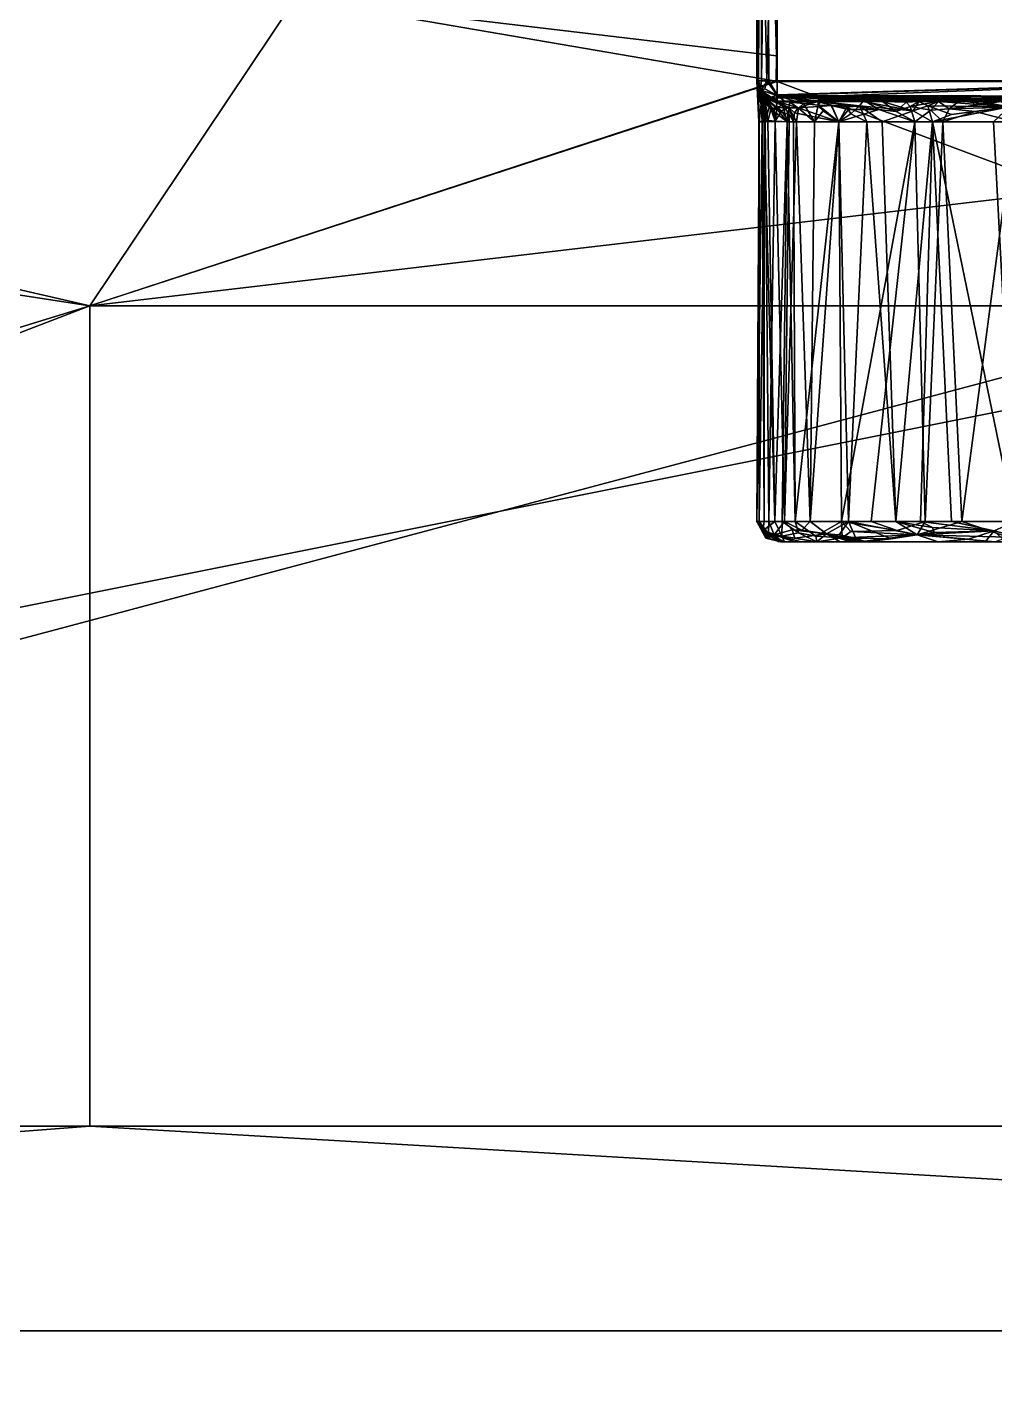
# Model space of a CAD drawing. Extents: x -30 to 83, y -53 to 60.
# Drawn here: x -4.61 to 4.82, y -17.58 to -4.28 of the extents above; entities that cross this region are included whole.
import ezdxf

# ---------------------------------------------------------------- set-up
doc = ezdxf.new("R2010")
doc.units = 0
doc.header["$MEASUREMENT"] = 0

msp = doc.modelspace()

# ---------------------------------------------------------------- linework, layer by layer
for points in [[(63.169998, -40), (-9.17, -40), (63.169998, 60)], [(-9.17, 60), (63.169998, 60), (-9.17, -40)], [(-7.187, 58, 2), (-7.187, -40, 2), (61.187, -40, 2)], [(61.187, 58, 2), (-7.187, 58, 2), (61.187, -40, 2)], [(2.69901, 1.776681, 54.30022), (25, 17.190451, 54.30022), (9.932811, -4.822289, 54.300491)], [(2.5592, 1.504281, 66.700218), (7.02967, -4.802359, 66.700218), (2.69901, 1.776681, 66.700218)], [(2.5827, 1.512871, 54.30022), (2.69901, 1.776681, 54.30022), (7.02967, -4.802359, 54.30022)], [(25.003, 1.777, 53.998001), (2.697, -0.973, 53.998001), (9.813, -4.804, 53.998001)], [(25.000391, 1.782931, 66.700218), (2.69901, 1.776681, 66.700218), (10.09194, -4.802359, 66.700218)], [(9.81355, -4.802359, 54.30022), (2.69901, 1.776681, 54.30022), (9.932811, -4.822289, 54.300491)], [(9.81355, -4.802359, 66.700218), (10.09194, -4.802359, 66.700218), (2.69901, 1.776681, 66.700218)], [(7.02967, -4.802359, 66.700218), (7.619431, -4.830999, 66.699379), (2.69901, 1.776681, 66.700218)], [(8.14322, -4.802359, 66.700218), (9.047991, -4.802359, 66.700218), (2.69901, 1.776681, 66.700218)], [(9.047991, -4.802359, 66.700218), (9.81355, -4.802359, 66.700218), (2.69901, 1.776681, 66.700218)], [(7.619431, -4.830999, 66.699379), (8.14322, -4.802359, 66.700218), (2.69901, 1.776681, 66.700218)], [(8.421611, -4.802359, 54.30022), (7.864841, -4.802359, 54.30022), (2.69901, 1.776681, 54.30022)], [(7.864841, -4.802359, 54.30022), (7.02967, -4.802359, 54.30022), (2.69901, 1.776681, 54.30022)], [(9.53516, -4.802359, 54.30022), (8.421611, -4.802359, 54.30022), (2.69901, 1.776681, 54.30022)], [(9.81355, -4.802359, 54.30022), (9.53516, -4.802359, 54.30022), (2.69901, 1.776681, 54.30022)], [(2.5592, 1.504281, 66.700218), (2.60578, -0.750719, 66.700218), (7.02967, -4.802359, 66.700218)], [(7.02967, -4.802359, 54.30022), (2.69823, -0.972269, 54.30022), (2.5827, 1.512871, 54.30022)], [(2.69685, -0.953479, 66.700218), (7.02967, -4.802359, 66.700218), (2.60578, -0.750719, 66.700218)], [(-30, -1, 54), (-30, -17, 54), (-4.003, -6.998, 54)], [(-4.003, -6.998, 54), (-2, -4, 54), (-30, -1, 54)], [(-30, -1, 38), (30, -1, 38), (-30, -17, 38)], [(30, -17, 38), (-30, -17, 38), (30, -1, 38)], [(2.5, -4.802359, 62.170551), (2.5, -4.803139, 66.500221), (2.5, -1.003599, 66.500221)], [(2.5, -1.003599, 54.500221), (2.5, -4.803139, 54.500221), (2.50008, -4.804359, 58.412338)], [(2.50008, -4.804359, 58.412338), (2.5, -4.802359, 58.89949), (2.5, -1.003599, 54.500221)], [(2.5, -4.802359, 61.056999), (2.5, -4.802359, 61.892159), (2.5, -1.003599, 66.500221)], [(2.5, -4.802359, 58.89949), (2.50027, -4.822289, 59.26741), (2.5, -1.003599, 54.500221)], [(2.5, -4.802359, 59.665062), (2.5, -4.802359, 60.221828), (2.5, -1.003599, 54.500221)], [(2.5, -1.003599, 54.500221), (2.5, -4.802359, 60.221828), (2.5, -1.003599, 66.500221)], [(2.5, -4.802359, 60.221828), (2.5, -4.802359, 61.056999), (2.5, -1.003599, 66.500221)], [(2.5, -4.802359, 61.892159), (2.5, -4.802359, 62.170551), (2.5, -1.003599, 66.500221)], [(2.5, -4.802359, 59.665062), (2.5, -1.003599, 54.500221), (2.50027, -4.822289, 59.26741)], [(2.53595, -1.003599, 54.38797), (2.51561, -4.802359, 54.425098), (2.5, -1.003599, 54.500221)], [(2.51561, -4.802359, 54.425098), (2.5, -4.803139, 54.500221), (2.5, -1.003599, 54.500221)], [(2.5, -4.803139, 66.500221), (2.51716, -4.802359, 66.580299), (2.5, -1.003599, 66.500221)], [(2.51727, -1.003599, 66.578232), (2.5, -1.003599, 66.500221), (2.51716, -4.802359, 66.580299)], [(2.54467, -4.802359, 54.37513), (2.51561, -4.802359, 54.425098), (2.53595, -1.003599, 54.38797)], [(2.59742, -4.802359, 66.669304), (2.51727, -1.003599, 66.578232), (2.51716, -4.802359, 66.580299)], [(2.69685, -0.953479, 66.700218), (2.51727, -1.003599, 66.578232), (2.59742, -4.802359, 66.669304)], [(2.59696, -0.994569, 54.331139), (2.54467, -4.802359, 54.37513), (2.53595, -1.003599, 54.38797)], [(2.61691, -4.802359, 54.320919), (2.54467, -4.802359, 54.37513), (2.59696, -0.994569, 54.331139)], [(2.59696, -0.994569, 54.331139), (2.69823, -0.972269, 54.30022), (2.7, -4.803139, 54.30022)], [(2.61691, -4.802359, 54.320919), (2.59696, -0.994569, 54.331139), (2.7, -4.803139, 54.30022)], [(2.59742, -4.802359, 66.669304), (2.7, -4.803139, 66.700218), (2.69685, -0.953479, 66.700218)], [(7.02967, -4.802359, 66.700218), (2.69685, -0.953479, 66.700218), (2.7, -4.803139, 66.700218)], [(7.864, -4.804, 53.998001), (8.421, -4.804, 53.998001), (2.697, -0.973, 53.998001)], [(7.864, -4.804, 53.998001), (2.697, -0.973, 53.998001), (7.029, -4.804, 53.998001)], [(9.534, -4.804, 53.998001), (9.813, -4.804, 53.998001), (2.697, -0.973, 53.998001)], [(2.697268, -2, 53.998001), (7.029, -4.804, 53.998001), (2.697, -0.973, 53.998001)], [(8.421, -4.804, 53.998001), (9.534, -4.804, 53.998001), (2.697, -0.973, 53.998001)], [(7.02967, -4.802359, 54.30022), (2.7, -4.803139, 54.30022), (2.69823, -0.972269, 54.30022)], [(2.697268, -2, 53.998001), (2.691209, -4, 54), (2.698, -4.804, 53.998001)], [(2.698, -4.804, 53.998001), (7.029, -4.804, 53.998001), (2.697268, -2, 53.998001)], [(-30, -2.998, 52.002998), (-4.003, -6.998, 52.002998), (-30, -15.003, 52.002998)], [(-30, -2.998, 52.002998), (30, -2.998, 52.002998), (-4.003, -6.998, 52.002998)], [(30, -2.998, 39.998001), (-30, -2.998, 39.998001), (-30, -15.003, 39.998001)], [(-30, -15.003, 39.998001), (30, -15.003, 39.998001), (30, -2.998, 39.998001)], [(30, -6.998, 52.002998), (-4.003, -6.998, 52.002998), (30, -2.998, 52.002998)], [(2.6897, -4.804, 54), (-2, -4, 54), (-4.003, -6.998, 54)], [(-2, -4, 54), (2.6897, -4.804, 54), (2.691355, -4.558258, 54)], [(-2, -4, 54), (2.691355, -4.558258, 54), (2.691209, -4, 54)], [(2.691355, -4.558258, 54), (2.698, -4.804, 53.998001), (2.691209, -4, 54)], [(2.6897, -4.804, 54), (2.698, -4.804, 53.998001), (2.691355, -4.558258, 54)], [(2.698, -4.809057, 54), (2.6897, -4.804, 54), (-4.003, -6.998, 54)], [(-4.003, -6.998, 54), (8.541072, -6.998, 54), (2.698, -4.809057, 54)], [(2.56118, -4.949599, 62.283169), (2.5, -4.802359, 62.170551), (2.58727, -4.974709, 62.213799)], [(2.54005, -4.923689, 62.3936), (2.5, -4.802359, 62.170551), (2.56569, -4.954989, 62.318779)], [(2.5, -4.802359, 59.665062), (2.54221, -5.030779, 59.706821), (2.50917, -4.911929, 59.829929)], [(2.5, -4.802359, 58.89949), (2.50008, -4.804359, 58.412338), (2.54021, -4.937029, 59.050629)], [(2.54221, -5.030779, 59.706821), (2.5, -4.802359, 59.665062), (2.53133, -4.977169, 59.658722)], [(2.53133, -4.977169, 59.658722), (2.5, -4.802359, 59.665062), (2.55035, -4.999149, 59.511299)], [(2.53517, -4.929229, 59.199348), (2.5, -4.802359, 58.89949), (2.54021, -4.937029, 59.050629)], [(2.5, -4.802359, 60.221828), (2.51633, -4.974939, 59.899101), (2.52397, -5.202229, 59.955608)], [(2.5, -4.802359, 60.221828), (2.50917, -4.911929, 59.829929), (2.51633, -4.974939, 59.899101)], [(2.5, -4.802359, 60.221828), (2.5, -4.802359, 59.665062), (2.50917, -4.911929, 59.829929)], [(2.5, -4.802359, 58.89949), (2.53517, -4.929229, 59.199348), (2.50027, -4.822289, 59.26741)], [(2.50027, -4.822289, 59.26741), (2.55035, -4.999149, 59.511299), (2.5, -4.802359, 59.665062)], [(2.52397, -5.202229, 59.955608), (2.51859, -5.202229, 60.974812), (2.5, -4.802359, 61.056999)], [(2.5, -4.802359, 61.892159), (2.51547, -4.886069, 62.119812), (2.5, -4.802359, 62.170551)], [(2.54268, -4.940099, 61.998219), (2.5, -4.802359, 61.892159), (2.56272, -4.966629, 61.951439)], [(2.51547, -4.886069, 62.119812), (2.53642, -4.925919, 62.129299), (2.5, -4.802359, 62.170551)], [(2.56118, -4.949599, 62.283169), (2.56569, -4.954989, 62.318779), (2.5, -4.802359, 62.170551)], [(2.53642, -4.925919, 62.129299), (2.5517, -4.945289, 62.156158), (2.5, -4.802359, 62.170551)], [(2.5517, -4.945289, 62.156158), (2.58499, -4.973729, 62.185459), (2.5, -4.802359, 62.170551)], [(2.58499, -4.973729, 62.185459), (2.58727, -4.974709, 62.213799), (2.5, -4.802359, 62.170551)], [(2.5, -4.802359, 61.056999), (2.5, -4.802359, 60.221828), (2.52397, -5.202229, 59.955608)], [(2.5, -4.802359, 61.056999), (2.51859, -5.202229, 60.974812), (2.5069, -4.903839, 61.174252)], [(2.5069, -4.903839, 61.174252), (2.57457, -5.029669, 61.610161), (2.5, -4.802359, 61.892159)], [(2.5, -4.802359, 61.892159), (2.57457, -5.029669, 61.610161), (2.57661, -4.985099, 61.889542)], [(2.51547, -4.886069, 62.119812), (2.5, -4.802359, 61.892159), (2.54249, -4.935579, 62.05698)], [(2.5, -4.802359, 61.892159), (2.54268, -4.940099, 61.998219), (2.54249, -4.935579, 62.05698)], [(2.57661, -4.985099, 61.889542), (2.56272, -4.966629, 61.951439), (2.5, -4.802359, 61.892159)], [(2.5069, -4.903839, 61.174252), (2.5, -4.802359, 61.892159), (2.5, -4.802359, 61.056999)], [(2.51561, -4.802359, 54.425098), (2.53351, -4.893409, 54.449928), (2.5, -4.803139, 54.500221)], [(2.5, -4.803139, 66.500221), (2.5, -4.802359, 62.170551), (2.52668, -4.900459, 66.500221)], [(2.54005, -4.923689, 62.3936), (2.52668, -4.900459, 66.500221), (2.5, -4.802359, 62.170551)], [(2.51716, -4.802359, 66.580299), (2.5, -4.803139, 66.500221), (2.54707, -4.897559, 66.580139)], [(2.5, -4.803139, 54.500221), (2.53914, -4.920279, 54.500221), (2.50008, -4.804359, 58.412338)], [(2.5, -4.803139, 54.500221), (2.53351, -4.893409, 54.449928), (2.53914, -4.920279, 54.500221)], [(2.5, -4.803139, 66.500221), (2.52668, -4.900459, 66.500221), (2.54707, -4.897559, 66.580139)], [(2.57152, -4.954009, 58.42881), (2.54021, -4.937029, 59.050629), (2.50008, -4.804359, 58.412338)], [(2.57152, -4.954009, 58.42881), (2.50008, -4.804359, 58.412338), (2.53914, -4.920279, 54.500221)], [(2.50027, -4.822289, 59.26741), (2.63551, -5.077989, 59.129829), (2.56819, -4.999139, 59.325661)], [(2.50027, -4.822289, 59.26741), (2.53517, -4.929229, 59.199348), (2.63551, -5.077989, 59.129829)], [(2.55035, -4.999149, 59.511299), (2.50027, -4.822289, 59.26741), (2.56819, -4.999139, 59.325661)], [(2.58015, -5.186109, 61.492851), (2.57457, -5.029669, 61.610161), (2.5069, -4.903839, 61.174252)], [(2.58015, -5.186109, 61.492851), (2.5069, -4.903839, 61.174252), (2.51859, -5.202229, 60.974812)], [(2.50917, -4.911929, 59.829929), (2.52397, -5.202229, 59.955608), (2.51633, -4.974939, 59.899101)], [(2.52397, -5.202229, 59.955608), (2.50917, -4.911929, 59.829929), (2.54221, -5.030779, 59.706821)], [(2.51547, -4.886069, 62.119812), (2.54249, -4.935579, 62.05698), (2.53642, -4.925919, 62.129299)], [(2.54467, -4.802359, 54.37513), (2.53351, -4.893409, 54.449928), (2.51561, -4.802359, 54.425098)], [(2.54707, -4.897559, 66.580139), (2.59742, -4.802359, 66.669304), (2.51716, -4.802359, 66.580299)], [(2.59227, -4.970589, 66.500221), (2.54707, -4.897559, 66.580139), (2.52668, -4.900459, 66.500221)], [(2.52668, -4.900459, 66.500221), (2.54005, -4.923689, 62.3936), (2.59227, -4.970589, 66.500221)], [(2.61691, -4.802359, 54.320919), (2.7, -4.936859, 54.353519), (2.53351, -4.893409, 54.449928)], [(2.53351, -4.893409, 54.449928), (2.54467, -4.802359, 54.37513), (2.61691, -4.802359, 54.320919)], [(2.53351, -4.893409, 54.449928), (2.7, -4.936859, 54.353519), (2.6393, -4.959949, 54.398449)], [(2.53351, -4.893409, 54.449928), (2.6393, -4.959949, 54.398449), (2.53914, -4.920279, 54.500221)], [(2.53914, -4.920279, 54.500221), (2.5928, -4.968479, 58.342789), (2.57152, -4.954009, 58.42881)], [(2.5928, -4.968479, 58.342789), (2.53914, -4.920279, 54.500221), (2.69895, -4.998839, 54.465302)], [(2.53914, -4.920279, 54.500221), (2.6393, -4.959949, 54.398449), (2.69895, -4.998839, 54.465302)], [(2.57871, -4.878819, 66.636627), (2.59742, -4.802359, 66.669304), (2.54707, -4.897559, 66.580139)], [(2.7, -4.943999, 66.638817), (2.57871, -4.878819, 66.636627), (2.54707, -4.897559, 66.580139)], [(2.7, -4.943999, 66.638817), (2.54707, -4.897559, 66.580139), (2.59227, -4.970589, 66.500221)], [(2.7, -4.943999, 66.638817), (2.59742, -4.802359, 66.669304), (2.57871, -4.878819, 66.636627)], [(2.7, -4.803139, 66.700218), (2.59742, -4.802359, 66.669304), (2.7, -4.943999, 66.638817)], [(2.61691, -4.802359, 54.320919), (2.7, -4.803139, 54.30022), (2.7, -4.936859, 54.353519)], [(2.698, -4.804, 53.998001), (2.6897, -4.804, 54), (2.698, -4.809057, 54)], [(6.865566, -4.809057, 54), (2.698, -4.804, 53.998001), (2.698, -4.809057, 54)], [(7.029, -4.804, 53.998001), (2.698, -4.804, 53.998001), (6.865566, -4.809057, 54)], [(2.698, -4.809057, 54), (8.541072, -6.998, 54), (6.865566, -4.809057, 54)], [(6.48277, -4.939429, 54.356838), (2.7, -4.970589, 54.39249), (7.02967, -4.802359, 54.30022)], [(2.7, -4.803139, 54.30022), (7.02967, -4.802359, 54.30022), (2.7, -4.936859, 54.353519)], [(2.7, -4.936859, 54.353519), (7.02967, -4.802359, 54.30022), (2.7, -4.970589, 54.39249)], [(2.7, -4.803139, 66.700218), (2.7, -4.943999, 66.638817), (7.02967, -4.802359, 66.700218)], [(6.67409, -4.951569, 66.633163), (7.02967, -4.802359, 66.700218), (2.7, -4.943999, 66.638817)], [(2.55397, -5.202229, 59.683929), (2.52397, -5.202229, 59.955608), (2.54221, -5.030779, 59.706821)], [(2.53133, -4.977169, 59.658722), (2.55035, -4.999149, 59.511299), (2.55599, -5.049009, 59.617748)], [(2.53133, -4.977169, 59.658722), (2.55599, -5.049009, 59.617748), (2.54221, -5.030779, 59.706821)], [(2.53517, -4.929229, 59.199348), (2.54021, -4.937029, 59.050629), (2.63551, -5.077989, 59.129829)], [(2.5517, -4.945289, 62.156158), (2.53642, -4.925919, 62.129299), (2.54249, -4.935579, 62.05698)], [(2.54005, -4.923689, 62.3936), (2.68943, -5.001919, 62.63134), (2.56424, -4.944069, 62.716782)], [(2.56569, -4.954989, 62.318779), (2.68943, -5.001919, 62.63134), (2.54005, -4.923689, 62.3936)], [(2.56424, -4.944069, 62.716782), (2.59227, -4.970589, 66.500221), (2.54005, -4.923689, 62.3936)], [(2.54021, -4.937029, 59.050629), (2.68735, -5.063029, 58.831249), (2.63551, -5.077989, 59.129829)], [(2.57152, -4.954009, 58.42881), (2.59111, -4.973069, 58.716541), (2.54021, -4.937029, 59.050629)], [(2.54021, -4.937029, 59.050629), (2.59111, -4.973069, 58.716541), (2.68735, -5.063029, 58.831249)], [(2.54221, -5.030779, 59.706821), (2.55599, -5.049009, 59.617748), (2.55397, -5.202229, 59.683929)], [(2.5517, -4.945289, 62.156158), (2.54249, -4.935579, 62.05698), (2.58499, -4.973729, 62.185459)], [(2.66896, -5.093499, 62.007648), (2.54249, -4.935579, 62.05698), (2.54268, -4.940099, 61.998219)], [(2.54249, -4.935579, 62.05698), (2.66896, -5.093499, 62.007648), (2.58499, -4.973729, 62.185459)], [(2.54268, -4.940099, 61.998219), (2.56272, -4.966629, 61.951439), (2.66896, -5.093499, 62.007648)], [(2.5794, -5.038439, 59.39233), (2.55035, -4.999149, 59.511299), (2.56819, -4.999139, 59.325661)], [(2.55531, -5.031219, 59.589249), (2.55599, -5.049009, 59.617748), (2.55035, -4.999149, 59.511299)], [(2.57058, -5.044429, 59.470192), (2.55035, -4.999149, 59.511299), (2.5794, -5.038439, 59.39233)], [(2.55531, -5.031219, 59.589249), (2.55035, -4.999149, 59.511299), (2.56058, -5.046899, 59.575161)], [(2.57058, -5.044429, 59.470192), (2.57183, -5.202229, 59.559212), (2.55035, -4.999149, 59.511299)], [(2.56058, -5.046899, 59.575161), (2.55035, -4.999149, 59.511299), (2.57183, -5.202229, 59.559212)], [(2.57183, -5.202229, 59.559212), (2.55397, -5.202229, 59.683929), (2.55599, -5.049009, 59.617748)], [(2.57183, -5.202229, 59.559212), (2.55599, -5.049009, 59.617748), (2.55531, -5.031219, 59.589249)], [(2.56058, -5.046899, 59.575161), (2.57183, -5.202229, 59.559212), (2.55531, -5.031219, 59.589249)], [(2.58727, -4.974709, 62.213799), (2.69926, -5.066039, 62.212372), (2.56118, -4.949599, 62.283169)], [(2.56569, -4.954989, 62.318779), (2.56118, -4.949599, 62.283169), (2.69926, -5.066039, 62.212372)], [(2.56272, -4.966629, 61.951439), (2.57661, -4.985099, 61.889542), (2.62648, -5.045509, 61.903358)], [(2.63876, -5.055539, 61.94228), (2.66896, -5.093499, 62.007648), (2.56272, -4.966629, 61.951439)], [(2.56272, -4.966629, 61.951439), (2.62648, -5.045509, 61.903358), (2.63876, -5.055539, 61.94228)], [(2.56424, -4.944069, 62.716782), (2.68943, -5.001919, 62.63134), (2.68187, -4.999809, 62.715359)], [(2.59227, -4.970589, 66.500221), (2.56424, -4.944069, 62.716782), (2.68187, -4.999809, 62.715359)], [(2.69926, -5.066039, 62.212372), (2.68943, -5.001919, 62.63134), (2.56569, -4.954989, 62.318779)], [(2.5794, -5.038439, 59.39233), (2.56819, -4.999139, 59.325661), (2.59526, -5.068539, 59.354591)], [(2.63551, -5.077989, 59.129829), (2.60726, -5.198299, 59.353569), (2.56819, -4.999139, 59.325661)], [(2.56819, -4.999139, 59.325661), (2.60726, -5.198299, 59.353569), (2.59526, -5.068539, 59.354591)], [(2.57058, -5.044429, 59.470192), (2.5794, -5.038439, 59.39233), (2.60726, -5.198299, 59.353569)], [(2.57183, -5.202229, 59.559212), (2.57058, -5.044429, 59.470192), (2.60726, -5.198299, 59.353569)], [(2.71239, -5.005639, 58.342369), (2.75107, -5.041709, 58.49007), (2.57152, -4.954009, 58.42881)], [(2.75107, -5.041709, 58.49007), (2.59111, -4.973069, 58.716541), (2.57152, -4.954009, 58.42881)], [(2.57152, -4.954009, 58.42881), (2.5928, -4.968479, 58.342789), (2.71239, -5.005639, 58.342369)], [(2.57457, -5.029669, 61.610161), (2.62648, -5.045509, 61.903358), (2.57661, -4.985099, 61.889542)], [(2.62648, -5.045509, 61.903358), (2.57457, -5.029669, 61.610161), (2.58015, -5.186109, 61.492851)], [(2.60726, -5.198299, 59.353569), (2.5794, -5.038439, 59.39233), (2.59526, -5.068539, 59.354591)], [(2.58015, -5.186109, 61.492851), (2.67814, -5.195359, 61.975929), (2.62648, -5.045509, 61.903358)], [(2.58499, -4.973729, 62.185459), (2.66896, -5.093499, 62.007648), (2.69926, -5.066039, 62.212372)], [(2.69926, -5.066039, 62.212372), (2.58727, -4.974709, 62.213799), (2.58499, -4.973729, 62.185459)], [(2.75107, -5.041709, 58.49007), (2.68735, -5.063029, 58.831249), (2.59111, -4.973069, 58.716541)], [(2.7, -4.943999, 66.638817), (2.59227, -4.970589, 66.500221), (2.68187, -4.999809, 62.715359)], [(2.71239, -5.005639, 58.342369), (2.5928, -4.968479, 58.342789), (2.6911, -5.001059, 58.28017)], [(2.6911, -5.001059, 58.28017), (2.5928, -4.968479, 58.342789), (2.69895, -4.998839, 54.465302)], [(2.67814, -5.195359, 61.975929), (2.63876, -5.055539, 61.94228), (2.62648, -5.045509, 61.903358)], [(2.66896, -5.093499, 62.007648), (2.63876, -5.055539, 61.94228), (2.67814, -5.195359, 61.975929)], [(2.7, -4.970589, 54.39249), (2.6393, -4.959949, 54.398449), (2.7, -4.936859, 54.353519)], [(2.7, -4.970589, 54.39249), (2.69895, -4.998839, 54.465302), (2.6393, -4.959949, 54.398449)], [(2.68187, -4.999809, 62.715359), (2.77563, -5.002299, 62.91927), (2.7, -4.943999, 66.638817)], [(2.82376, -5.009379, 62.89962), (2.68187, -4.999809, 62.715359), (2.68943, -5.001919, 62.63134)], [(2.68187, -4.999809, 62.715359), (2.82376, -5.009379, 62.89962), (2.77563, -5.002299, 62.91927)], [(2.68735, -5.063029, 58.831249), (2.75107, -5.041709, 58.49007), (2.77694, -5.128459, 58.62072)], [(2.69926, -5.066039, 62.212372), (2.81103, -5.061769, 62.618141), (2.68943, -5.001919, 62.63134)], [(2.82376, -5.009379, 62.89962), (2.68943, -5.001919, 62.63134), (2.81103, -5.061769, 62.618141)], [(2.6911, -5.001059, 58.28017), (2.69895, -4.998839, 54.465302), (3.09613, -5.002299, 57.418461)], [(2.6911, -5.001059, 58.28017), (2.9042, -5.064889, 58.130409), (2.71239, -5.005639, 58.342369)], [(2.6911, -5.001059, 58.28017), (3.09613, -5.002299, 57.418461), (2.9042, -5.064889, 58.130409)], [(2.69895, -4.998839, 54.465302), (6.48277, -4.939429, 54.356838), (6.48486, -4.999809, 54.48209)], [(2.7, -4.970589, 54.39249), (6.48277, -4.939429, 54.356838), (2.69895, -4.998839, 54.465302)], [(3.56225, -5.002289, 56.68401), (3.09613, -5.002299, 57.418461), (2.69895, -4.998839, 54.465302)], [(2.69895, -4.998839, 54.465302), (5.793571, -5.002289, 54.798229), (5.55785, -5.002299, 54.92556)], [(5.55785, -5.002299, 54.92556), (4.88426, -5.002299, 55.363102), (2.69895, -4.998839, 54.465302)], [(3.72709, -5.002299, 56.472809), (2.69895, -4.998839, 54.465302), (4.08135, -5.002299, 56.070999)], [(2.69895, -4.998839, 54.465302), (4.270781, -5.002299, 55.881569), (4.08135, -5.002299, 56.070999)], [(3.72709, -5.002299, 56.472809), (3.56225, -5.002289, 56.68401), (2.69895, -4.998839, 54.465302)], [(6.48486, -4.999809, 54.48209), (5.793571, -5.002289, 54.798229), (2.69895, -4.998839, 54.465302)], [(4.88426, -5.002299, 55.363102), (4.46797, -5.002299, 55.70023), (2.69895, -4.998839, 54.465302)], [(2.69895, -4.998839, 54.465302), (4.46797, -5.002299, 55.70023), (4.270781, -5.002299, 55.881569)], [(4.672091, -5.002289, 65.47374), (4.88426, -5.002299, 65.637337), (2.7, -4.943999, 66.638817)], [(2.7, -4.943999, 66.638817), (4.88426, -5.002299, 65.637337), (5.102611, -5.002299, 65.792549)], [(5.102611, -5.002299, 65.792549), (5.327271, -5.002299, 65.938477), (2.7, -4.943999, 66.638817)], [(5.327271, -5.002299, 65.938477), (5.55785, -5.002299, 66.074883), (2.7, -4.943999, 66.638817)], [(5.55785, -5.002299, 66.074883), (5.688301, -5.004359, 66.114677), (2.7, -4.943999, 66.638817)], [(2.77563, -5.002299, 62.91927), (2.88207, -5.002299, 63.165119), (2.7, -4.943999, 66.638817)], [(2.88207, -5.002299, 63.165119), (2.99871, -5.002299, 63.406292), (2.7, -4.943999, 66.638817)], [(2.99871, -5.002299, 63.406292), (3.12534, -5.002299, 63.642368), (2.7, -4.943999, 66.638817)], [(5.688301, -5.004359, 66.114677), (6.15884, -5.002399, 66.36937), (2.7, -4.943999, 66.638817)], [(6.47492, -5.002279, 66.500557), (2.7, -4.943999, 66.638817), (6.15884, -5.002399, 66.36937)], [(2.7, -4.943999, 66.638817), (3.12534, -5.002299, 63.642368), (3.40767, -5.002299, 64.09761)], [(3.40767, -5.002299, 64.09761), (3.53496, -5.003329, 64.253754), (2.7, -4.943999, 66.638817)], [(3.53496, -5.003329, 64.253754), (3.72709, -5.002299, 64.527634), (2.7, -4.943999, 66.638817)], [(2.7, -4.943999, 66.638817), (3.72709, -5.002299, 64.527634), (3.90001, -5.002299, 64.732246)], [(3.90001, -5.002299, 64.732246), (4.08135, -5.002299, 64.929443), (2.7, -4.943999, 66.638817)], [(4.08135, -5.002299, 64.929443), (4.270781, -5.002299, 65.118874), (2.7, -4.943999, 66.638817)], [(2.7, -4.943999, 66.638817), (4.270781, -5.002299, 65.118874), (4.52764, -5.003329, 65.333229)], [(4.672091, -5.002289, 65.47374), (2.7, -4.943999, 66.638817), (4.52764, -5.003329, 65.333229)], [(6.505661, -4.992549, 66.548103), (6.67409, -4.951569, 66.633163), (2.7, -4.943999, 66.638817)], [(6.505661, -4.992549, 66.548103), (2.7, -4.943999, 66.638817), (6.47492, -5.002279, 66.500557)], [(2.9042, -5.064889, 58.130409), (2.81453, -5.064469, 58.380009), (2.71239, -5.005639, 58.342369)], [(2.81453, -5.064469, 58.380009), (2.75107, -5.041709, 58.49007), (2.71239, -5.005639, 58.342369)], [(2.77694, -5.128459, 58.62072), (2.75107, -5.041709, 58.49007), (2.8052, -5.112139, 58.50626)], [(2.8052, -5.112139, 58.50626), (2.75107, -5.041709, 58.49007), (2.81453, -5.064469, 58.380009)], [(2.82376, -5.009379, 62.89962), (2.95441, -5.021519, 63.131989), (2.77563, -5.002299, 62.91927)], [(2.95441, -5.021519, 63.131989), (2.88207, -5.002299, 63.165119), (2.77563, -5.002299, 62.91927)], [(2.90626, -5.067929, 62.86594), (2.82376, -5.009379, 62.89962), (2.81103, -5.061769, 62.618141)], [(2.95441, -5.021519, 63.131989), (2.82376, -5.009379, 62.89962), (2.90626, -5.067929, 62.86594)], [(2.95441, -5.021519, 63.131989), (3.12534, -5.002299, 63.642368), (2.88207, -5.002299, 63.165119)], [(2.99871, -5.002299, 63.406292), (2.88207, -5.002299, 63.165119), (3.12534, -5.002299, 63.642368)], [(3.1006, -5.052469, 57.664429), (2.9042, -5.064889, 58.130409), (3.09613, -5.002299, 57.418461)], [(3.1006, -5.052469, 57.664429), (3.29888, -5.200659, 57.455879), (2.9042, -5.064889, 58.130409)], [(3.06319, -5.200659, 63.082161), (2.95441, -5.021519, 63.131989), (2.90626, -5.067929, 62.86594)], [(3.09936, -5.040499, 63.354992), (3.12534, -5.002299, 63.642368), (2.95441, -5.021519, 63.131989)], [(3.06319, -5.200659, 63.082161), (3.09936, -5.040499, 63.354992), (2.95441, -5.021519, 63.131989)], [(3.14738, -5.094939, 63.330509), (3.09936, -5.040499, 63.354992), (3.06319, -5.200659, 63.082161)], [(3.56225, -5.002289, 56.68401), (3.6889, -5.080879, 56.77808), (3.09613, -5.002299, 57.418461)], [(3.22503, -5.042089, 57.414261), (3.09613, -5.002299, 57.418461), (3.39601, -5.082789, 57.210758)], [(3.39601, -5.082789, 57.210758), (3.09613, -5.002299, 57.418461), (3.6889, -5.080879, 56.77808)], [(3.22503, -5.042089, 57.414261), (3.1006, -5.052469, 57.664429), (3.09613, -5.002299, 57.418461)], [(3.09936, -5.040499, 63.354992), (3.23168, -5.046099, 63.582432), (3.12534, -5.002299, 63.642368)], [(3.23168, -5.046099, 63.582432), (3.09936, -5.040499, 63.354992), (3.29888, -5.200659, 63.544559)], [(3.14738, -5.094939, 63.330509), (3.29888, -5.200659, 63.544559), (3.09936, -5.040499, 63.354992)], [(3.1006, -5.052469, 57.664429), (3.22503, -5.042089, 57.414261), (3.29888, -5.200659, 57.455879)], [(3.23168, -5.046099, 63.582432), (3.50104, -5.045439, 64.034142), (3.12534, -5.002299, 63.642368)], [(3.12534, -5.002299, 63.642368), (3.50104, -5.045439, 64.034142), (3.53496, -5.003329, 64.253754)], [(3.12534, -5.002299, 63.642368), (3.53496, -5.003329, 64.253754), (3.40767, -5.002299, 64.09761)], [(3.22503, -5.042089, 57.414261), (3.39601, -5.082789, 57.210758), (3.29888, -5.200659, 57.455879)], [(3.23168, -5.046099, 63.582432), (3.37654, -5.057279, 63.80175), (3.50104, -5.045439, 64.034142)], [(3.37654, -5.057279, 63.80175), (3.23168, -5.046099, 63.582432), (3.29888, -5.200659, 63.544559)], [(3.37654, -5.057279, 63.80175), (3.41711, -5.125349, 63.776581), (3.50104, -5.045439, 64.034142)], [(3.50104, -5.045439, 64.034142), (3.41711, -5.125349, 63.776581), (3.57242, -5.200659, 63.985619)], [(3.50104, -5.045439, 64.034142), (4.02409, -5.093349, 64.622849), (3.53496, -5.003329, 64.253754)], [(3.57242, -5.200659, 63.985619), (3.7228, -5.200659, 64.197182), (3.50104, -5.045439, 64.034142)], [(4.02409, -5.093349, 64.622849), (3.50104, -5.045439, 64.034142), (3.7228, -5.200659, 64.197182)], [(3.72709, -5.002299, 64.527634), (3.53496, -5.003329, 64.253754), (4.02409, -5.093349, 64.622849)], [(3.56225, -5.002289, 56.68401), (3.85822, -5.101299, 56.57901), (3.6889, -5.080879, 56.77808)], [(3.56225, -5.002289, 56.68401), (3.72709, -5.002299, 56.472809), (3.85822, -5.101299, 56.57901)], [(4.08135, -5.002299, 64.929443), (3.72709, -5.002299, 64.527634), (4.02409, -5.093349, 64.622849)], [(3.72709, -5.002299, 64.527634), (4.08135, -5.002299, 64.929443), (3.90001, -5.002299, 64.732246)], [(3.72709, -5.002299, 56.472809), (3.95653, -5.008849, 56.273869), (3.85822, -5.101299, 56.57901)], [(3.72709, -5.002299, 56.472809), (4.08135, -5.002299, 56.070999), (3.95653, -5.008849, 56.273869)], [(3.99589, -5.052629, 56.35273), (3.85822, -5.101299, 56.57901), (3.95653, -5.008849, 56.273869)], [(3.99589, -5.052629, 56.35273), (4.04063, -5.201829, 56.409981), (3.85822, -5.101299, 56.57901)], [(3.95653, -5.008849, 56.273869), (4.08135, -5.002299, 56.070999), (3.99589, -5.052629, 56.35273)], [(4.270781, -5.002299, 55.881569), (4.19758, -5.088589, 56.182468), (3.99589, -5.052629, 56.35273)], [(4.270781, -5.002299, 55.881569), (3.99589, -5.052629, 56.35273), (4.08135, -5.002299, 56.070999)], [(4.04063, -5.201829, 56.409981), (3.99589, -5.052629, 56.35273), (4.19758, -5.088589, 56.182468)], [(4.1666, -5.045869, 64.847687), (4.08135, -5.002299, 64.929443), (4.02409, -5.093349, 64.622849)], [(4.21381, -5.202229, 64.779716), (4.1666, -5.045869, 64.847687), (4.02409, -5.093349, 64.622849)], [(4.08135, -5.002299, 64.929443), (4.1666, -5.045869, 64.847687), (4.270781, -5.002299, 65.118874)], [(4.96293, -5.054399, 65.531418), (4.270781, -5.002299, 65.118874), (4.1666, -5.045869, 64.847687)], [(4.39784, -5.131939, 64.986374), (4.1666, -5.045869, 64.847687), (4.21381, -5.202229, 64.779716)], [(4.96293, -5.054399, 65.531418), (4.1666, -5.045869, 64.847687), (4.39784, -5.131939, 64.986374)], [(4.19758, -5.088589, 56.182468), (4.270781, -5.002299, 55.881569), (4.375041, -5.075049, 55.990292)], [(4.80932, -5.202229, 65.327499), (4.96293, -5.054399, 65.531418), (4.21381, -5.202229, 64.779716)], [(4.96293, -5.054399, 65.531418), (4.39784, -5.131939, 64.986374), (4.21381, -5.202229, 64.779716)], [(4.270781, -5.002299, 65.118874), (4.96293, -5.054399, 65.531418), (4.52764, -5.003329, 65.333229)], [(4.375041, -5.075049, 55.990292), (4.270781, -5.002299, 55.881569), (4.46797, -5.002299, 55.70023)], [(4.375041, -5.075049, 55.990292), (4.88426, -5.002299, 55.363102), (4.96606, -5.058199, 55.473228)], [(4.88426, -5.002299, 55.363102), (4.375041, -5.075049, 55.990292), (4.46797, -5.002299, 55.70023)], [(4.672091, -5.002289, 65.47374), (4.52764, -5.003329, 65.333229), (4.96293, -5.054399, 65.531418)], [(4.96293, -5.054399, 65.531418), (4.88426, -5.002299, 65.637337), (4.672091, -5.002289, 65.47374)], [(4.96293, -5.054399, 65.531418), (4.80932, -5.202229, 65.327499), (5.22921, -5.201829, 65.637657)], [(2.58015, -5.186109, 61.492851), (2.51859, -5.202229, 60.974812), (2.52196, -9.100949, 60.971249)], [(2.61832, -9.100949, 61.705711), (2.58015, -5.186109, 61.492851), (2.52196, -9.100949, 60.971249)], [(2.67814, -5.195359, 61.975929), (2.58015, -5.186109, 61.492851), (2.61832, -9.100949, 61.705711)], [(2.79592, -5.202229, 58.607651), (2.60726, -5.198299, 59.353569), (2.63551, -5.077989, 59.129829)], [(2.65669, -5.091689, 59.04295), (2.63551, -5.077989, 59.129829), (2.68735, -5.063029, 58.831249)], [(2.63551, -5.077989, 59.129829), (2.65669, -5.091689, 59.04295), (2.79592, -5.202229, 58.607651)], [(2.65669, -5.091689, 59.04295), (2.68735, -5.063029, 58.831249), (2.79592, -5.202229, 58.607651)], [(2.66896, -5.093499, 62.007648), (2.67814, -5.195359, 61.975929), (2.69926, -5.066039, 62.212372)], [(2.67814, -5.195359, 61.975929), (2.74113, -5.095019, 62.309639), (2.69926, -5.066039, 62.212372)], [(2.81487, -5.202229, 62.449959), (2.74113, -5.095019, 62.309639), (2.67814, -5.195359, 61.975929)], [(2.77694, -5.128459, 58.62072), (2.79592, -5.202229, 58.607651), (2.68735, -5.063029, 58.831249)], [(2.69926, -5.066039, 62.212372), (2.74113, -5.095019, 62.309639), (2.81103, -5.061769, 62.618141)], [(2.81487, -5.202229, 62.449959), (2.81103, -5.061769, 62.618141), (2.74113, -5.095019, 62.309639)], [(2.77694, -5.128459, 58.62072), (2.8052, -5.112139, 58.50626), (2.79592, -5.202229, 58.607651)], [(2.79592, -5.202229, 58.607651), (2.8052, -5.112139, 58.50626), (2.85751, -5.201439, 58.427219)], [(2.85751, -5.201439, 58.427219), (2.8052, -5.112139, 58.50626), (2.81453, -5.064469, 58.380009)], [(2.90626, -5.067929, 62.86594), (2.81103, -5.061769, 62.618141), (2.88749, -5.200659, 62.65773)], [(2.88749, -5.200659, 62.65773), (2.81103, -5.061769, 62.618141), (2.81487, -5.202229, 62.449959)], [(2.8663, -5.115229, 58.33979), (2.85751, -5.201439, 58.427219), (2.81453, -5.064469, 58.380009)], [(2.8663, -5.115229, 58.33979), (2.81453, -5.064469, 58.380009), (2.9042, -5.064889, 58.130409)], [(2.85751, -5.201439, 58.427219), (2.8663, -5.115229, 58.33979), (3.29888, -5.200659, 57.455879)], [(2.9042, -5.064889, 58.130409), (3.29888, -5.200659, 57.455879), (2.8663, -5.115229, 58.33979)], [(2.88749, -5.200659, 62.65773), (3.06319, -5.200659, 63.082161), (2.90626, -5.067929, 62.86594)], [(3.29888, -5.200659, 63.544559), (3.14738, -5.094939, 63.330509), (3.06319, -5.200659, 63.082161)], [(3.37654, -5.057279, 63.80175), (3.29888, -5.200659, 63.544559), (3.41711, -5.125349, 63.776581)], [(3.29888, -5.200659, 57.455879), (3.6889, -5.080879, 56.77808), (4.04063, -5.201829, 56.409981)], [(3.29888, -5.200659, 57.455879), (3.39601, -5.082789, 57.210758), (3.6889, -5.080879, 56.77808)], [(3.41711, -5.125349, 63.776581), (3.29888, -5.200659, 63.544559), (3.57242, -5.200659, 63.985619)], [(4.04063, -5.201829, 56.409981), (3.6889, -5.080879, 56.77808), (3.85822, -5.101299, 56.57901)], [(3.7228, -5.200659, 64.197182), (4.21381, -5.202229, 64.779716), (4.02409, -5.093349, 64.622849)], [(4.31297, -5.201829, 56.121132), (4.04063, -5.201829, 56.409981), (4.19758, -5.088589, 56.182468)], [(4.31297, -5.201829, 56.121132), (4.19758, -5.088589, 56.182468), (4.375041, -5.075049, 55.990292)], [(4.31297, -5.201829, 56.121132), (4.375041, -5.075049, 55.990292), (4.63121, -5.102169, 55.78677)], [(5.013061, -5.201829, 55.51561), (4.31297, -5.201829, 56.121132), (4.63121, -5.102169, 55.78677)], [(4.63121, -5.102169, 55.78677), (4.375041, -5.075049, 55.990292), (4.96606, -5.058199, 55.473228)], [(4.63121, -5.102169, 55.78677), (4.96606, -5.058199, 55.473228), (5.013061, -5.201829, 55.51561)], [(2.52196, -9.100949, 60.971249), (2.52397, -5.202229, 59.955608), (2.50146, -9.100949, 60.365582)], [(2.52397, -5.202229, 59.955608), (2.55397, -5.202229, 59.683929), (2.50146, -9.100949, 60.365582)], [(2.57167, -9.100949, 59.560249), (2.50146, -9.100949, 60.365582), (2.55397, -5.202229, 59.683929)], [(2.51859, -5.202229, 60.974812), (2.52397, -5.202229, 59.955608), (2.52196, -9.100949, 60.971249)], [(2.55397, -5.202229, 59.683929), (2.57183, -5.202229, 59.559212), (2.57167, -9.100949, 59.560249)], [(2.57167, -9.100949, 59.560249), (2.57183, -5.202229, 59.559212), (2.67648, -9.100949, 59.031502)], [(2.60726, -5.198299, 59.353569), (2.67648, -9.100949, 59.031502), (2.57183, -5.202229, 59.559212)], [(2.60726, -5.198299, 59.353569), (2.79592, -5.202229, 58.607651), (2.67648, -9.100949, 59.031502)], [(2.76903, -9.100949, 62.292881), (2.67814, -5.195359, 61.975929), (2.61832, -9.100949, 61.705711)], [(2.74602, -9.100949, 58.771042), (2.67648, -9.100949, 59.031502), (2.79592, -5.202229, 58.607651)], [(2.81487, -5.202229, 62.449959), (2.67814, -5.195359, 61.975929), (2.76903, -9.100949, 62.292881)], [(2.87276, -9.100949, 58.387131), (2.74602, -9.100949, 58.771042), (2.79592, -5.202229, 58.607651)], [(2.81487, -5.202229, 62.449959), (2.76903, -9.100949, 62.292881), (2.88749, -5.200659, 62.65773)], [(3.02155, -9.100949, 62.989231), (2.88749, -5.200659, 62.65773), (2.76903, -9.100949, 62.292881)], [(2.79592, -5.202229, 58.607651), (2.85751, -5.201439, 58.427219), (2.87276, -9.100949, 58.387131)], [(2.85751, -5.201439, 58.427219), (3.29888, -5.200659, 57.455879), (2.87276, -9.100949, 58.387131)], [(3.32639, -9.100949, 57.410542), (2.87276, -9.100949, 58.387131), (3.29888, -5.200659, 57.455879)], [(3.06319, -5.200659, 63.082161), (2.88749, -5.200659, 62.65773), (3.02155, -9.100949, 62.989231)], [(3.39357, -9.100949, 63.706749), (3.29888, -5.200659, 63.544559), (3.02155, -9.100949, 62.989231)], [(3.29888, -5.200659, 63.544559), (3.06319, -5.200659, 63.082161), (3.02155, -9.100949, 62.989231)], [(3.57242, -5.200659, 63.985619), (3.29888, -5.200659, 63.544559), (3.39357, -9.100949, 63.706749)], [(3.29888, -5.200659, 57.455879), (4.04063, -5.201829, 56.409981), (3.32639, -9.100949, 57.410542)], [(3.61506, -9.100949, 56.955471), (3.32639, -9.100949, 57.410542), (4.04063, -5.201829, 56.409981)], [(3.39357, -9.100949, 63.706749), (3.85578, -9.100949, 64.369781), (3.57242, -5.200659, 63.985619)], [(3.7228, -5.200659, 64.197182), (3.57242, -5.200659, 63.985619), (3.85578, -9.100949, 64.369781)], [(4.14304, -9.100949, 56.298271), (3.61506, -9.100949, 56.955471), (4.04063, -5.201829, 56.409981)], [(4.21381, -5.202229, 64.779716), (3.7228, -5.200659, 64.197182), (3.85578, -9.100949, 64.369781)], [(3.85578, -9.100949, 64.369781), (4.095921, -9.100949, 64.65049), (4.21381, -5.202229, 64.779716)], [(4.31297, -5.201829, 56.121132), (4.14304, -9.100949, 56.298271), (4.04063, -5.201829, 56.409981)], [(4.095921, -9.100949, 64.65049), (4.400311, -9.100949, 64.967064), (4.21381, -5.202229, 64.779716)], [(4.49943, -9.100949, 55.942039), (4.14304, -9.100949, 56.298271), (4.31297, -5.201829, 56.121132)], [(4.80932, -5.202229, 65.327499), (4.21381, -5.202229, 64.779716), (5.01791, -9.100949, 65.488419)], [(5.01791, -9.100949, 65.488419), (4.21381, -5.202229, 64.779716), (4.400311, -9.100949, 64.967064)], [(4.31297, -5.201829, 56.121132), (5.013061, -5.201829, 55.51561), (4.49943, -9.100949, 55.942039)], [(4.49943, -9.100949, 55.942039), (5.013061, -5.201829, 55.51561), (5.12807, -9.100949, 55.434349)], [(5.22921, -5.201829, 65.637657), (4.80932, -5.202229, 65.327499), (5.01791, -9.100949, 65.488419)], [(-4.003, -15.003, 54), (-4.003, -6.998, 54), (-30, -17, 54)], [(-4.003, -15.003, 52.002998), (-30, -15.003, 52.002998), (-4.003, -6.998, 52.002998)], [(8.6217, -6.998, 53.99892), (-4.003, -6.998, 52.002998), (8.682707, -6.998, 53.999458)], [(8.551416, -6.998, 53.999462), (-4.003, -6.998, 52.002998), (8.6217, -6.998, 53.99892)], [(-4.003, -6.998, 54), (-4.003, -6.998, 52.002998), (8.541072, -6.998, 54)], [(8.551416, -6.998, 53.999462), (8.541072, -6.998, 54), (-4.003, -6.998, 52.002998)], [(-4.003, -15.003, 52.002998), (-4.003, -6.998, 52.002998), (-4.003, -6.998, 54)], [(-4.003, -15.003, 52.002998), (-4.003, -6.998, 54), (-4.003, -15.003, 54)], [(30, -6.998, 52.002998), (8.682707, -6.998, 53.999458), (-4.003, -6.998, 52.002998)], [(2.50146, -9.100949, 60.365582), (2.57167, -9.100949, 59.560249), (2.55982, -9.192829, 59.830822)], [(2.58807, -9.262889, 60.367458), (2.50146, -9.100949, 60.365582), (2.55982, -9.192829, 59.830822)], [(2.58807, -9.262889, 60.367458), (2.62918, -9.271449, 61.095211), (2.50146, -9.100949, 60.365582)], [(2.61311, -9.222079, 61.432789), (2.52196, -9.100949, 60.971249), (2.50146, -9.100949, 60.365582)], [(2.50146, -9.100949, 60.365582), (2.62918, -9.271449, 61.095211), (2.61311, -9.222079, 61.432789)], [(2.52196, -9.100949, 60.971249), (2.61311, -9.222079, 61.432789), (2.61832, -9.100949, 61.705711)], [(2.55982, -9.192829, 59.830822), (2.67648, -9.100949, 59.031502), (2.7442, -9.245879, 59.04945)], [(2.67648, -9.100949, 59.031502), (2.55982, -9.192829, 59.830822), (2.57167, -9.100949, 59.560249)], [(2.66914, -9.23354, 61.694271), (2.61832, -9.100949, 61.705711), (2.61311, -9.222079, 61.432789)], [(2.61832, -9.100949, 61.705711), (2.66914, -9.23354, 61.694271), (2.76903, -9.100949, 62.292881)], [(2.76903, -9.100949, 62.292881), (2.66914, -9.23354, 61.694271), (2.84578, -9.184439, 62.477821)], [(2.7442, -9.245879, 59.04945), (2.67648, -9.100949, 59.031502), (2.74602, -9.100949, 58.771042)], [(2.7442, -9.245879, 59.04945), (2.74602, -9.100949, 58.771042), (2.90565, -9.211749, 58.40184)], [(2.74602, -9.100949, 58.771042), (2.87276, -9.100949, 58.387131), (2.90565, -9.211749, 58.40184)], [(2.84578, -9.184439, 62.477821), (2.93766, -9.186659, 62.729969), (2.76903, -9.100949, 62.292881)], [(2.76903, -9.100949, 62.292881), (2.93766, -9.186659, 62.729969), (3.02155, -9.100949, 62.989231)], [(3.07726, -9.244999, 58.038712), (2.87276, -9.100949, 58.387131), (3.32639, -9.100949, 57.410542)], [(2.87276, -9.100949, 58.387131), (3.07726, -9.244999, 58.038712), (2.90565, -9.211749, 58.40184)], [(3.02155, -9.100949, 62.989231), (2.93766, -9.186659, 62.729969), (3.17941, -9.222789, 63.208488)], [(3.02155, -9.100949, 62.989231), (3.17941, -9.222789, 63.208488), (3.39357, -9.100949, 63.706749)], [(3.33352, -9.262839, 57.571869), (3.07726, -9.244999, 58.038712), (3.32639, -9.100949, 57.410542)], [(3.30326, -9.23354, 63.44508), (3.39357, -9.100949, 63.706749), (3.17941, -9.222789, 63.208488)], [(3.46581, -9.262889, 63.658791), (3.39357, -9.100949, 63.706749), (3.30326, -9.23354, 63.44508)], [(3.32639, -9.100949, 57.410542), (3.61506, -9.100949, 56.955471), (3.87057, -9.188389, 56.648392)], [(3.32639, -9.100949, 57.410542), (3.87057, -9.188389, 56.648392), (3.41625, -9.199739, 57.311741)], [(3.41625, -9.199739, 57.311741), (3.33352, -9.262839, 57.571869), (3.32639, -9.100949, 57.410542)], [(3.39357, -9.100949, 63.706749), (3.46581, -9.262889, 63.658791), (3.81053, -9.271979, 64.145721)], [(3.85578, -9.100949, 64.369781), (3.39357, -9.100949, 63.706749), (4.06459, -9.23354, 64.53878)], [(3.81053, -9.271979, 64.145721), (4.06459, -9.23354, 64.53878), (3.39357, -9.100949, 63.706749)], [(4.14304, -9.100949, 56.298271), (3.87057, -9.188389, 56.648392), (3.61506, -9.100949, 56.955471)], [(4.21395, -9.160789, 64.765129), (4.095921, -9.100949, 64.65049), (3.85578, -9.100949, 64.369781)], [(4.21395, -9.160789, 64.765129), (3.85578, -9.100949, 64.369781), (4.2294, -9.208269, 64.750443)], [(4.06459, -9.23354, 64.53878), (4.2294, -9.208269, 64.750443), (3.85578, -9.100949, 64.369781)], [(4.14304, -9.100949, 56.298271), (4.06459, -9.23354, 56.461658), (3.87057, -9.188389, 56.648392)], [(4.06459, -9.23354, 56.461658), (4.14304, -9.100949, 56.298271), (4.49943, -9.100949, 55.942039)], [(4.49943, -9.100949, 55.942039), (4.95377, -9.255409, 55.659241), (4.06459, -9.23354, 56.461658)], [(4.400311, -9.100949, 64.967064), (4.095921, -9.100949, 64.65049), (4.81452, -9.192829, 65.301567)], [(4.21395, -9.160789, 64.765129), (4.81452, -9.192829, 65.301567), (4.095921, -9.100949, 64.65049)], [(4.21395, -9.160789, 64.765129), (4.2294, -9.208269, 64.750443), (4.81452, -9.192829, 65.301567)], [(4.81452, -9.192829, 65.301567), (5.01791, -9.100949, 65.488419), (4.400311, -9.100949, 64.967064)], [(4.95377, -9.255409, 55.659241), (4.49943, -9.100949, 55.942039), (5.12807, -9.100949, 55.434349)], [(4.81452, -9.192829, 65.301567), (5.061491, -9.258149, 65.418678), (5.01791, -9.100949, 65.488419)], [(2.55982, -9.192829, 59.830822), (2.7442, -9.245879, 59.04945), (2.7692, -9.300889, 59.591572)], [(2.7094, -9.295959, 59.715149), (2.55982, -9.192829, 59.830822), (2.7692, -9.300889, 59.591572)], [(2.55982, -9.192829, 59.830822), (2.7094, -9.295959, 59.715149), (2.73534, -9.300889, 59.84996)], [(2.55982, -9.192829, 59.830822), (2.73534, -9.300889, 59.84996), (2.60308, -9.265329, 60.102421)], [(2.55982, -9.192829, 59.830822), (2.60308, -9.265329, 60.102421), (2.58807, -9.262889, 60.367458)], [(2.60308, -9.265329, 60.102421), (2.73534, -9.300889, 59.84996), (2.58807, -9.262889, 60.367458)], [(2.73534, -9.300889, 59.84996), (2.62918, -9.271449, 61.095211), (2.58807, -9.262889, 60.367458)], [(2.75227, -9.300889, 61.279678), (2.61311, -9.222079, 61.432789), (2.62918, -9.271449, 61.095211)], [(2.61311, -9.222079, 61.432789), (2.75227, -9.300889, 61.279678), (2.66914, -9.23354, 61.694271)], [(2.62918, -9.271449, 61.095211), (2.73534, -9.300889, 59.84996), (2.75227, -9.300889, 61.279678)], [(2.84578, -9.184439, 62.477821), (2.66914, -9.23354, 61.694271), (2.87071, -9.265069, 62.329449)], [(2.75227, -9.300889, 61.279678), (2.87041, -9.300889, 61.920021), (2.66914, -9.23354, 61.694271)], [(2.93755, -9.300889, 62.17181), (2.66914, -9.23354, 61.694271), (2.87041, -9.300889, 61.920021)], [(2.87071, -9.265069, 62.329449), (2.66914, -9.23354, 61.694271), (3.08477, -9.300889, 62.603199)], [(2.93755, -9.300889, 62.17181), (3.08477, -9.300889, 62.603199), (2.66914, -9.23354, 61.694271)], [(2.73534, -9.300889, 59.84996), (2.7094, -9.295959, 59.715149), (2.7692, -9.300889, 59.591572)], [(6.21205, -9.300889, 60.745411), (2.73534, -9.300889, 59.84996), (6.21205, -9.300889, 60.255032)], [(6.21205, -9.300889, 60.745411), (2.75227, -9.300889, 61.279678), (2.73534, -9.300889, 59.84996)], [(2.7692, -9.300889, 59.591572), (6.21205, -9.300889, 60.255032), (2.73534, -9.300889, 59.84996)], [(2.90565, -9.211749, 58.40184), (3.08477, -9.300889, 58.39724), (2.7442, -9.245879, 59.04945)], [(2.7442, -9.245879, 59.04945), (3.08477, -9.300889, 58.39724), (2.7692, -9.300889, 59.591572)], [(2.87041, -9.300889, 61.920021), (2.75227, -9.300889, 61.279678), (6.25805, -9.300889, 61.035851)], [(6.21205, -9.300889, 60.745411), (6.25805, -9.300889, 61.035851), (2.75227, -9.300889, 61.279678)], [(3.08477, -9.300889, 58.39724), (6.25805, -9.300889, 59.964592), (2.7692, -9.300889, 59.591572)], [(6.21205, -9.300889, 60.255032), (2.7692, -9.300889, 59.591572), (6.25805, -9.300889, 59.964592)], [(3.17941, -9.222789, 63.208488), (2.93766, -9.186659, 62.729969), (2.84578, -9.184439, 62.477821)], [(2.84578, -9.184439, 62.477821), (2.87071, -9.265069, 62.329449), (3.17941, -9.222789, 63.208488)], [(2.93755, -9.300889, 62.17181), (2.87041, -9.300889, 61.920021), (6.25805, -9.300889, 61.035851)], [(3.08477, -9.300889, 62.603199), (3.17941, -9.222789, 63.208488), (2.87071, -9.265069, 62.329449)], [(3.07726, -9.244999, 58.038712), (3.08477, -9.300889, 58.39724), (2.90565, -9.211749, 58.40184)], [(3.08477, -9.300889, 62.603199), (2.93755, -9.300889, 62.17181), (6.25805, -9.300889, 61.035851)], [(3.07726, -9.244999, 58.038712), (3.33352, -9.262839, 57.571869), (3.08477, -9.300889, 58.39724)], [(3.08477, -9.300889, 62.603199), (3.31328, -9.300889, 63.142811), (3.17941, -9.222789, 63.208488)], [(3.49799, -9.300889, 57.513222), (3.08477, -9.300889, 58.39724), (3.33352, -9.262839, 57.571869)], [(3.31328, -9.300889, 63.142811), (3.08477, -9.300889, 62.603199), (6.40959, -9.300889, 61.502232)], [(6.25805, -9.300889, 61.035851), (6.40959, -9.300889, 61.502232), (3.08477, -9.300889, 62.603199)], [(3.08477, -9.300889, 58.39724), (3.49799, -9.300889, 57.513222), (6.40959, -9.300889, 59.498211)], [(6.25805, -9.300889, 59.964592), (3.08477, -9.300889, 58.39724), (6.40959, -9.300889, 59.498211)], [(3.56288, -9.300889, 63.60022), (3.30326, -9.23354, 63.44508), (3.17941, -9.222789, 63.208488)], [(3.56288, -9.300889, 63.60022), (3.17941, -9.222789, 63.208488), (3.38037, -9.29145, 63.403)], [(3.38037, -9.29145, 63.403), (3.17941, -9.222789, 63.208488), (3.43311, -9.300889, 63.374222)], [(3.43311, -9.300889, 63.374222), (3.17941, -9.222789, 63.208488), (3.31328, -9.300889, 63.142811)], [(3.56288, -9.300889, 63.60022), (3.46581, -9.262889, 63.658791), (3.30326, -9.23354, 63.44508)], [(3.43311, -9.300889, 63.374222), (3.31328, -9.300889, 63.142811), (6.54309, -9.300889, 61.76424)], [(6.40959, -9.300889, 61.502232), (6.54309, -9.300889, 61.76424), (3.31328, -9.300889, 63.142811)], [(3.41625, -9.199739, 57.311741), (4.06459, -9.23354, 56.461658), (3.33352, -9.262839, 57.571869)], [(3.49799, -9.300889, 57.513222), (3.33352, -9.262839, 57.571869), (4.06459, -9.23354, 56.461658)], [(3.38037, -9.29145, 63.403), (3.43311, -9.300889, 63.374222), (3.56288, -9.300889, 63.60022)], [(3.87057, -9.188389, 56.648392), (4.06459, -9.23354, 56.461658), (3.41625, -9.199739, 57.311741)], [(3.56288, -9.300889, 63.60022), (3.43311, -9.300889, 63.374222), (6.54309, -9.300889, 61.76424)], [(3.46581, -9.262889, 63.658791), (3.56288, -9.300889, 63.60022), (3.81053, -9.271979, 64.145721)], [(3.49799, -9.300889, 57.513222), (4.06459, -9.23354, 56.461658), (4.8261, -9.300889, 55.920269)], [(6.54309, -9.300889, 59.236198), (6.40959, -9.300889, 59.498211), (3.49799, -9.300889, 57.513222)], [(4.8261, -9.300889, 55.920269), (6.83133, -9.300889, 58.839481), (3.49799, -9.300889, 57.513222)], [(6.54309, -9.300889, 59.236198), (3.49799, -9.300889, 57.513222), (6.83133, -9.300889, 58.839481)], [(3.81053, -9.271979, 64.145721), (3.56288, -9.300889, 63.60022), (4.06459, -9.23354, 64.53878)], [(4.268011, -9.300889, 64.534157), (4.06459, -9.23354, 64.53878), (3.56288, -9.300889, 63.60022)], [(3.56288, -9.300889, 63.60022), (6.83133, -9.300889, 62.160961), (4.268011, -9.300889, 64.534157)], [(6.83133, -9.300889, 62.160961), (3.56288, -9.300889, 63.60022), (6.54309, -9.300889, 61.76424)], [(4.81452, -9.192829, 65.301567), (4.06459, -9.23354, 64.53878), (4.563221, -9.273449, 64.980698)], [(4.06459, -9.23354, 64.53878), (4.81452, -9.192829, 65.301567), (4.2294, -9.208269, 64.750443)], [(4.06459, -9.23354, 64.53878), (4.268011, -9.300889, 64.534157), (4.563221, -9.273449, 64.980698)], [(4.95377, -9.255409, 55.659241), (4.8261, -9.300889, 55.920269), (4.06459, -9.23354, 56.461658)], [(4.72662, -9.300889, 64.996017), (4.563221, -9.273449, 64.980698), (4.268011, -9.300889, 64.534157)], [(4.268011, -9.300889, 64.534157), (7.03926, -9.300889, 62.368889), (4.72662, -9.300889, 64.996017)], [(7.03926, -9.300889, 62.368889), (4.268011, -9.300889, 64.534157), (6.83133, -9.300889, 62.160961)], [(4.563221, -9.273449, 64.980698), (4.72662, -9.300889, 64.996017), (4.81452, -9.192829, 65.301567)], [(4.925591, -9.300889, 65.164322), (4.81452, -9.192829, 65.301567), (4.72662, -9.300889, 64.996017)], [(4.72662, -9.300889, 64.996017), (7.03926, -9.300889, 62.368889), (4.925591, -9.300889, 65.164322)], [(4.81452, -9.192829, 65.301567), (4.925591, -9.300889, 65.164322), (5.061491, -9.258149, 65.418678)], [(-30, -15.003, 52.002998), (-4.003, -15.003, 52.002998), (-30, -15.003, 39.998001)], [(-30, -17, 54), (30, -17, 54), (-4.003, -15.003, 54)], [(-30, -15.003, 39.998001), (-4.003, -15.003, 52.002998), (30, -15.003, 39.998001)], [(30, -15.003, 54), (30, -15.003, 39.998001), (-4.003, -15.003, 52.002998)], [(30, -15.003, 54), (-4.003, -15.003, 54), (30, -17, 54)], [(30, -15.003, 54), (-4.003, -15.003, 52.002998), (-4.003, -15.003, 54)], [(-30, -17, 54), (-30, -17, 38), (30, -17, 54)], [(30, -17, 54), (-30, -17, 38), (30, -17, 38)]]:
    msp.add_3dface(points)

doc.saveas('drawing.dxf')
